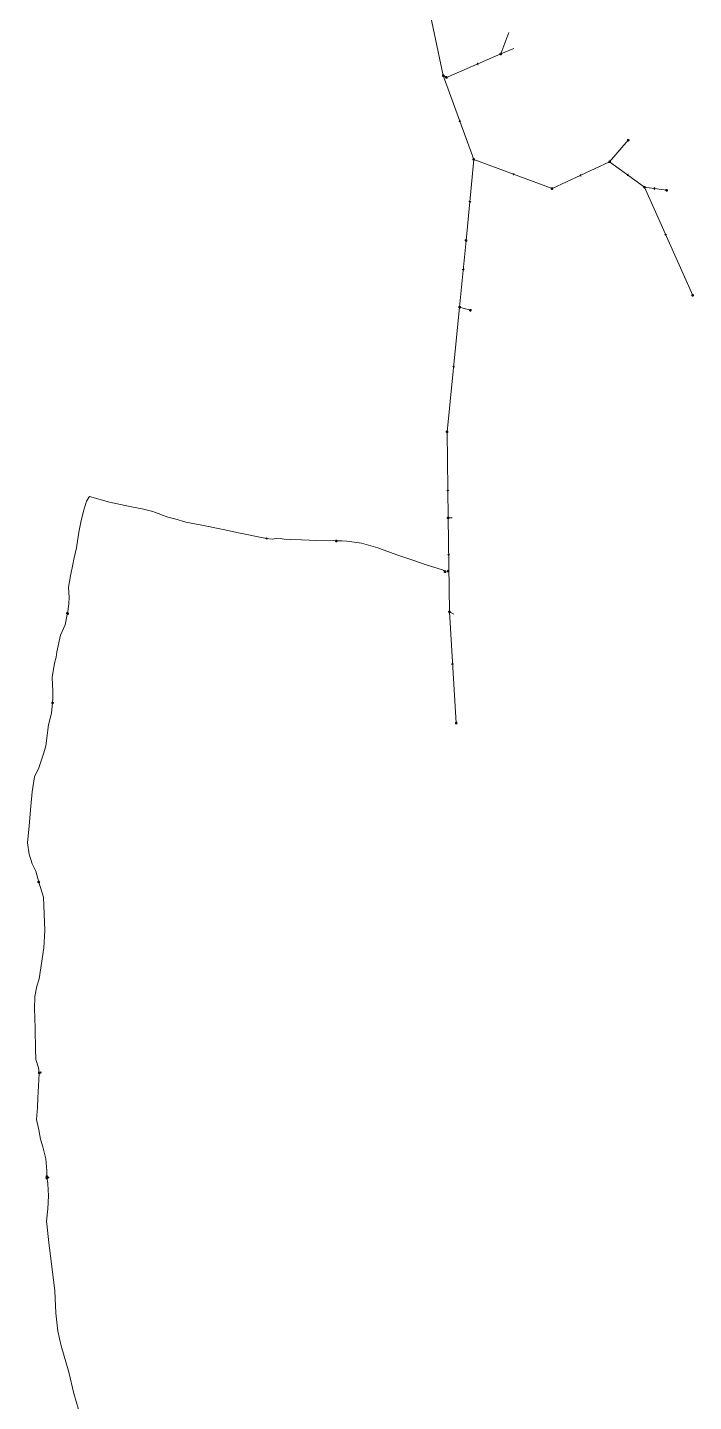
# Model space of a CAD drawing. Header units: metres. Extents: x 25504150 to 25508618, y 6694193 to 6702753.
# Drawn here: x 25506849 to 25507215, y 6696201 to 6696956 of the extents above; entities that cross this region are included whole.
import ezdxf

# ---------------------------------------------------------------- set-up
doc = ezdxf.new("R2010")
doc.units = ezdxf.units.M
for name, pattern in [('Paineviemariputket', [0]), ('Paineviemarivarusteet', [0]), ('Psewer_node', [0]), ('Sewer_node', [0]), ('Viemariputket', [0]), ('Viemarivarusteet', [0])]:
    doc.linetypes.add(name, pattern=pattern)
for name, color, linetype, lineweight in [('Paineviemariputket', 7, 'Paineviemariputket', 0), ('Paineviemarivarusteet', 7, 'Paineviemarivarusteet', 0), ('Psewer_node', 7, 'Psewer_node', 0), ('Sewer_node', 7, 'Sewer_node', 0), ('Viemariputket', 7, 'Viemariputket', 0), ('Viemarivarusteet', 7, 'Viemarivarusteet', 0)]:
    doc.layers.add(name, color=color, linetype=linetype, lineweight=lineweight)

msp = doc.modelspace()

# ---------------------------------------------------------------- linework, layer by layer
at = {"layer": 'Paineviemariputket', "color": 1, "linetype": 'Continuous', "lineweight": 15}
msp.add_line((25506859.67, 6696323.88, 31.47), (25506859.71, 6696324.74, 31.52), dxfattribs=at)
for points in [[(25506870.97, 6696634.32, 30.85), (25506871.45, 6696636.65, 30.66), (25506871.74, 6696639.69, 30.61), (25506872.01, 6696643.04, 30.43), (25506871.53, 6696648.65, 30.76), (25506872.78, 6696655.04, 30.73), (25506874.06, 6696661.22, 30.7), (25506874.59, 6696664.05, 30.77), (25506875.95, 6696670.4, 30.75), (25506877.24, 6696678.91, 30.74), (25506878.45, 6696684.56, 30.71), (25506879.84, 6696690.48, 30.47), (25506881.57, 6696695.94, 30.48), (25506883.15, 6696698.6, 30.31), (25506894.15, 6696695.46, 30.87), (25506906.21, 6696692.86, 31.27), (25506912.1, 6696691.79, 32.17), (25506917.93, 6696690.32, 32.59), (25506926.29, 6696687.23, 32.96), (25506930.16, 6696686.23, 32.54), (25506936.05, 6696684.47, 32.49), (25506944.92, 6696682.85, 32.29), (25506956.65, 6696680.45, 32.14), (25506965.08, 6696678.68, 32.45), (25506980.46, 6696675.48, 32.81)], [(25506980.46, 6696675.48, 32.81), (25506983.57, 6696675.19, 32.36), (25506987.14, 6696675.74, 33.33), (25506990.27, 6696675.2, 33.24), (25506993.98, 6696674.87, 33.17), (25506999.79, 6696674.73, 32.91), (25507008.23, 6696674.35, 33.5), (25507018.93, 6696674.12, 34.45)], [(25507018.93, 6696674.12, 34.45), (25507020.71, 6696674.22, 34.71), (25507022.09, 6696674.27, 34.72), (25507024.65, 6696673.98, 33.93), (25507032.68, 6696672.93, 34.61), (25507041.77, 6696670.29, 34.89), (25507052.13, 6696666.44, 35.47), (25507061.5, 6696663.36, 36.26), (25507068.91, 6696660.79, 37.35), (25507077.25, 6696658.33, 38.4), (25507077.98, 6696657.91, 38.73), (25507078.54, 6696657.36, 38.87)], [(25506862.82, 6696585.13, 30.99), (25506862.99, 6696587.61, 30.72), (25506862.96, 6696589.57, 30.79), (25506862.95, 6696591.54, 30.65), (25506862.67, 6696599.04, 30.87), (25506863.83, 6696606.92, 30.92), (25506864.85, 6696610.32, 30.85), (25506865.27, 6696613.15, 30.92), (25506867.11, 6696622.26, 30.8), (25506869.68, 6696628.1, 30.76), (25506870.84, 6696633.67, 30.88), (25506870.97, 6696634.32, 30.85)], [(25506855.23, 6696486.62, 31.02), (25506853.58, 6696492.55, 30.47), (25506851.67, 6696496.6, 30.78), (25506849.94, 6696501.86, 30.33), (25506849.03, 6696508.14, 30.81), (25506849.89, 6696517.47, 30.82), (25506850.93, 6696528.31, 30.89), (25506851.61, 6696536.3, 30.65), (25506852.97, 6696544.54, 30.65), (25506855.29, 6696549.35, 30.44), (25506858.1, 6696557.67, 30.5), (25506859.07, 6696561.44, 30.49), (25506860.68, 6696573.03, 30.7), (25506862.31, 6696579.52, 30.68), (25506862.82, 6696585.11, 30.99)], [(25506855.47, 6696381.68, 30.86), (25506855.05, 6696384.52, 30.67), (25506853.63, 6696389.09, 30.59), (25506853.44, 6696394.8, 30.72), (25506853.25, 6696405.76, 30.7), (25506853.01, 6696412.29, 30.73), (25506852.86, 6696416.72, 30.71), (25506853.16, 6696423.66, 30.76), (25506854.16, 6696429.3, 30.67), (25506855.54, 6696433.42, 30.67), (25506858.09, 6696450.39, 30.68), (25506858.61, 6696460.04, 30.71), (25506857.85, 6696478.24, 30.31), (25506855.24, 6696486.56, 31.03), (25506855.23, 6696486.62, 31.02)], [(25506859.71, 6696324.74, 31.52), (25506859.74, 6696325.48, 31.56), (25506859.71, 6696327.78, 31.51), (25506859.2, 6696334.46, 31.01), (25506857.55, 6696341, 31.02), (25506856.19, 6696345.31, 30.64), (25506855.28, 6696350.3, 30.81), (25506854.09, 6696355.99, 30.71), (25506854.46, 6696362.63, 30.73), (25506854.65, 6696367.91, 30.88), (25506855.25, 6696377.87, 30.9), (25506855.49, 6696381.55, 30.87), (25506855.47, 6696381.68, 30.86)], [(25506877.19, 6696196.65, 31.18), (25506874.57, 6696205.44, 31.25), (25506871.78, 6696217.17, 31.24), (25506867.63, 6696231.72, 31.16), (25506865.8, 6696239.78, 31.12), (25506864.55, 6696249.62, 31.03), (25506864.09, 6696261.79, 30.99), (25506863.2, 6696269.32, 30.93), (25506861.03, 6696286.8, 30.95), (25506859.55, 6696300.26, 30.9), (25506860.26, 6696306.95, 30.97), (25506860.51, 6696314.13, 30.97), (25506860.2, 6696320.68, 31.53), (25506860.05, 6696322.28, 31.43), (25506859.67, 6696323.88, 31.47)]]:
    msp.add_polyline3d(points, dxfattribs=at)
at = {"layer": 'Paineviemarivarusteet', "color": 32, "true_color": 0xb46600}
msp.add_point((25507018.93, 6696674.12, 34.45), dxfattribs=at)
at = {"layer": 'Psewer_node', "color": 18, "linetype": 'Continuous', "true_color": 0x4c0000, "elevation": 34.45, "flags": 128}
msp.add_lwpolyline([(25507019.39, 6696674.12), (25507019.38, 6696674.19), (25507019.37, 6696674.26), (25507019.34, 6696674.33), (25507019.3, 6696674.39), (25507019.26, 6696674.45), (25507019.2, 6696674.49), (25507019.14, 6696674.53), (25507019.07, 6696674.56), (25507019, 6696674.57), (25507018.93, 6696674.58), (25507018.86, 6696674.57), (25507018.79, 6696674.56), (25507018.72, 6696674.53), (25507018.66, 6696674.49), (25507018.6, 6696674.45), (25507018.56, 6696674.39), (25507018.52, 6696674.33), (25507018.49, 6696674.26), (25507018.48, 6696674.19), (25507018.47, 6696674.12), (25507018.48, 6696674.05), (25507018.49, 6696673.98), (25507018.52, 6696673.91), (25507018.56, 6696673.85), (25507018.6, 6696673.79), (25507018.66, 6696673.75), (25507018.72, 6696673.71), (25507018.79, 6696673.68), (25507018.86, 6696673.67), (25507018.93, 6696673.66), (25507019, 6696673.67), (25507019.07, 6696673.68), (25507019.14, 6696673.71), (25507019.2, 6696673.75), (25507019.26, 6696673.79), (25507019.3, 6696673.85), (25507019.34, 6696673.91), (25507019.37, 6696673.98), (25507019.38, 6696674.05)], close=True, dxfattribs=at)
at = {"layer": 'Sewer_node', "color": 46, "linetype": 'Continuous', "true_color": 0x7f5f00}
for p, q in [((25506981, 6696675.68, 34.81), (25506979.97, 6696675.45, 34.81)), ((25506980.37, 6696676.04, 34.81), (25506980.61, 6696675.02, 34.81)), ((25506871.85, 6696634.23, 33.22), (25506870.81, 6696634.08, 33.22)), ((25506871.26, 6696634.64, 33.22), (25506871.41, 6696633.61, 33.22)), ((25506863.43, 6696585.14, 33.28), (25506862.39, 6696585.08, 33.28)), ((25506862.88, 6696585.6, 33.28), (25506862.94, 6696584.55, 33.28)), ((25506855.92, 6696486.53, 33.16), (25506854.89, 6696486.74, 33.16)), ((25506855.5, 6696487.12, 33.16), (25506855.3, 6696486.09, 33.16)), ((25506855.78, 6696381.92, 33.19), (25506856.82, 6696381.79, 33.19)), ((25506856.24, 6696381.37, 33.19), (25506856.37, 6696382.41, 33.19)), ((25506860.29, 6696323.91, 31.47), (25506859.24, 6696323.85, 31.47)), ((25506859.74, 6696324.37, 31.47), (25506859.8, 6696323.33, 31.47)), ((25506860.89, 6696324.13, 31.54), (25506859.83, 6696324.14, 31.54)), ((25506860.37, 6696324.62, 31.54), (25506860.35, 6696323.58, 31.54))]:
    msp.add_line(p, q, dxfattribs=at)
at = {"layer": 'Sewer_node', "color": 46, "linetype": 'Continuous', "true_color": 0x7f5f00, "flags": 128}
for points in [[(25507109.82, 6696941.87), (25507109.81, 6696941.94), (25507109.8, 6696942.01), (25507109.77, 6696942.08), (25507109.73, 6696942.14), (25507109.69, 6696942.2), (25507109.63, 6696942.24), (25507109.57, 6696942.28), (25507109.5, 6696942.31), (25507109.43, 6696942.32), (25507109.36, 6696942.33), (25507109.29, 6696942.32), (25507109.22, 6696942.31), (25507109.15, 6696942.28), (25507109.09, 6696942.24), (25507109.03, 6696942.2), (25507108.99, 6696942.14), (25507108.95, 6696942.08), (25507108.92, 6696942.01), (25507108.91, 6696941.94), (25507108.9, 6696941.87), (25507108.91, 6696941.8), (25507108.92, 6696941.73), (25507108.95, 6696941.66), (25507108.99, 6696941.6), (25507109.03, 6696941.54), (25507109.09, 6696941.5), (25507109.15, 6696941.46), (25507109.22, 6696941.43), (25507109.29, 6696941.42), (25507109.36, 6696941.41), (25507109.43, 6696941.42), (25507109.5, 6696941.43), (25507109.57, 6696941.46), (25507109.63, 6696941.5), (25507109.69, 6696941.54), (25507109.73, 6696941.6), (25507109.77, 6696941.66), (25507109.8, 6696941.73), (25507109.81, 6696941.8)], [(25507078.2, 6696930), (25507078.19, 6696930.07), (25507078.18, 6696930.15), (25507078.15, 6696930.21), (25507078.11, 6696930.28), (25507078.06, 6696930.33), (25507078.01, 6696930.38), (25507077.94, 6696930.42), (25507077.88, 6696930.45), (25507077.8, 6696930.46), (25507077.73, 6696930.47), (25507077.66, 6696930.46), (25507077.58, 6696930.45), (25507077.52, 6696930.42), (25507077.45, 6696930.38), (25507077.4, 6696930.33), (25507077.35, 6696930.28), (25507077.31, 6696930.21), (25507077.28, 6696930.15), (25507077.27, 6696930.07), (25507077.26, 6696930), (25507077.27, 6696929.93), (25507077.28, 6696929.85), (25507077.31, 6696929.79), (25507077.35, 6696929.72), (25507077.4, 6696929.67), (25507077.45, 6696929.62), (25507077.52, 6696929.58), (25507077.58, 6696929.55), (25507077.66, 6696929.54), (25507077.73, 6696929.53), (25507077.8, 6696929.54), (25507077.88, 6696929.55), (25507077.94, 6696929.58), (25507078.01, 6696929.62), (25507078.06, 6696929.67), (25507078.11, 6696929.72), (25507078.15, 6696929.79), (25507078.18, 6696929.85), (25507078.19, 6696929.93)], [(25507079.9, 6696928.97), (25507079.89, 6696929.04), (25507079.88, 6696929.11), (25507079.85, 6696929.18), (25507079.81, 6696929.24), (25507079.77, 6696929.3), (25507079.71, 6696929.34), (25507079.65, 6696929.38), (25507079.58, 6696929.41), (25507079.51, 6696929.42), (25507079.44, 6696929.43), (25507079.37, 6696929.42), (25507079.3, 6696929.41), (25507079.23, 6696929.38), (25507079.17, 6696929.34), (25507079.11, 6696929.3), (25507079.07, 6696929.24), (25507079.03, 6696929.18), (25507079, 6696929.11), (25507078.99, 6696929.04), (25507078.98, 6696928.97), (25507078.99, 6696928.9), (25507079, 6696928.83), (25507079.03, 6696928.76), (25507079.07, 6696928.7), (25507079.11, 6696928.64), (25507079.17, 6696928.6), (25507079.23, 6696928.56), (25507079.3, 6696928.53), (25507079.37, 6696928.52), (25507079.44, 6696928.51), (25507079.51, 6696928.52), (25507079.58, 6696928.53), (25507079.65, 6696928.56), (25507079.71, 6696928.6), (25507079.77, 6696928.64), (25507079.81, 6696928.7), (25507079.85, 6696928.76), (25507079.88, 6696928.83), (25507079.89, 6696928.9)], [(25507179.98, 6696894.48), (25507179.97, 6696894.55), (25507179.96, 6696894.62), (25507179.93, 6696894.69), (25507179.89, 6696894.75), (25507179.85, 6696894.81), (25507179.79, 6696894.85), (25507179.73, 6696894.89), (25507179.66, 6696894.92), (25507179.59, 6696894.93), (25507179.52, 6696894.94), (25507179.45, 6696894.93), (25507179.38, 6696894.92), (25507179.31, 6696894.89), (25507179.25, 6696894.85), (25507179.19, 6696894.81), (25507179.15, 6696894.75), (25507179.11, 6696894.69), (25507179.08, 6696894.62), (25507179.07, 6696894.55), (25507179.06, 6696894.48), (25507179.07, 6696894.41), (25507179.08, 6696894.34), (25507179.11, 6696894.27), (25507179.15, 6696894.21), (25507179.19, 6696894.15), (25507179.25, 6696894.11), (25507179.31, 6696894.07), (25507179.38, 6696894.04), (25507179.45, 6696894.03), (25507179.52, 6696894.02), (25507179.59, 6696894.03), (25507179.66, 6696894.04), (25507179.73, 6696894.07), (25507179.79, 6696894.11), (25507179.85, 6696894.15), (25507179.89, 6696894.21), (25507179.93, 6696894.27), (25507179.96, 6696894.34), (25507179.97, 6696894.41)], [(25507094.95, 6696883.92), (25507094.94, 6696883.99), (25507094.93, 6696884.06), (25507094.9, 6696884.13), (25507094.86, 6696884.19), (25507094.82, 6696884.25), (25507094.76, 6696884.29), (25507094.7, 6696884.33), (25507094.63, 6696884.36), (25507094.56, 6696884.37), (25507094.49, 6696884.38), (25507094.42, 6696884.37), (25507094.35, 6696884.36), (25507094.28, 6696884.33), (25507094.22, 6696884.29), (25507094.16, 6696884.25), (25507094.12, 6696884.19), (25507094.08, 6696884.13), (25507094.05, 6696884.06), (25507094.04, 6696883.99), (25507094.03, 6696883.92), (25507094.04, 6696883.85), (25507094.05, 6696883.78), (25507094.08, 6696883.71), (25507094.12, 6696883.65), (25507094.16, 6696883.59), (25507094.22, 6696883.55), (25507094.28, 6696883.51), (25507094.35, 6696883.48), (25507094.42, 6696883.47), (25507094.49, 6696883.46), (25507094.56, 6696883.47), (25507094.63, 6696883.48), (25507094.7, 6696883.51), (25507094.76, 6696883.55), (25507094.82, 6696883.59), (25507094.86, 6696883.65), (25507094.9, 6696883.71), (25507094.93, 6696883.78), (25507094.94, 6696883.85)], [(25507169.72, 6696882.58), (25507169.71, 6696882.65), (25507169.7, 6696882.72), (25507169.67, 6696882.79), (25507169.63, 6696882.85), (25507169.59, 6696882.91), (25507169.53, 6696882.95), (25507169.47, 6696882.99), (25507169.4, 6696883.02), (25507169.33, 6696883.03), (25507169.26, 6696883.04), (25507169.19, 6696883.03), (25507169.12, 6696883.02), (25507169.05, 6696882.99), (25507168.99, 6696882.95), (25507168.93, 6696882.91), (25507168.89, 6696882.85), (25507168.85, 6696882.79), (25507168.82, 6696882.72), (25507168.81, 6696882.65), (25507168.8, 6696882.58), (25507168.81, 6696882.51), (25507168.82, 6696882.44), (25507168.85, 6696882.37), (25507168.89, 6696882.31), (25507168.93, 6696882.25), (25507168.99, 6696882.21), (25507169.05, 6696882.17), (25507169.12, 6696882.14), (25507169.19, 6696882.13), (25507169.26, 6696882.12), (25507169.33, 6696882.13), (25507169.4, 6696882.14), (25507169.47, 6696882.17), (25507169.53, 6696882.21), (25507169.59, 6696882.25), (25507169.63, 6696882.31), (25507169.67, 6696882.37), (25507169.7, 6696882.44), (25507169.71, 6696882.51)], [(25507138.06, 6696867.83), (25507138.05, 6696867.9), (25507138.04, 6696867.97), (25507138.01, 6696868.04), (25507137.97, 6696868.1), (25507137.93, 6696868.16), (25507137.87, 6696868.2), (25507137.81, 6696868.24), (25507137.74, 6696868.27), (25507137.67, 6696868.28), (25507137.6, 6696868.29), (25507137.53, 6696868.28), (25507137.46, 6696868.27), (25507137.39, 6696868.24), (25507137.33, 6696868.2), (25507137.27, 6696868.16), (25507137.23, 6696868.1), (25507137.19, 6696868.04), (25507137.16, 6696867.97), (25507137.15, 6696867.9), (25507137.14, 6696867.83), (25507137.15, 6696867.76), (25507137.16, 6696867.69), (25507137.19, 6696867.62), (25507137.23, 6696867.56), (25507137.27, 6696867.5), (25507137.33, 6696867.46), (25507137.39, 6696867.42), (25507137.46, 6696867.39), (25507137.53, 6696867.38), (25507137.6, 6696867.37), (25507137.67, 6696867.38), (25507137.74, 6696867.39), (25507137.81, 6696867.42), (25507137.87, 6696867.46), (25507137.93, 6696867.5), (25507137.97, 6696867.56), (25507138.01, 6696867.62), (25507138.04, 6696867.69), (25507138.05, 6696867.76)], [(25507188.89, 6696868.62), (25507188.88, 6696868.69), (25507188.87, 6696868.76), (25507188.84, 6696868.83), (25507188.8, 6696868.89), (25507188.76, 6696868.95), (25507188.7, 6696868.99), (25507188.64, 6696869.03), (25507188.57, 6696869.06), (25507188.5, 6696869.07), (25507188.43, 6696869.08), (25507188.36, 6696869.07), (25507188.29, 6696869.06), (25507188.22, 6696869.03), (25507188.16, 6696868.99), (25507188.1, 6696868.95), (25507188.06, 6696868.89), (25507188.02, 6696868.83), (25507187.99, 6696868.76), (25507187.98, 6696868.69), (25507187.97, 6696868.62), (25507187.98, 6696868.55), (25507187.99, 6696868.48), (25507188.02, 6696868.41), (25507188.06, 6696868.35), (25507188.1, 6696868.29), (25507188.16, 6696868.25), (25507188.22, 6696868.21), (25507188.29, 6696868.18), (25507188.36, 6696868.17), (25507188.43, 6696868.16), (25507188.5, 6696868.17), (25507188.57, 6696868.18), (25507188.64, 6696868.21), (25507188.7, 6696868.25), (25507188.76, 6696868.29), (25507188.8, 6696868.35), (25507188.84, 6696868.41), (25507188.87, 6696868.48), (25507188.88, 6696868.55)], [(25507201.04, 6696866.94), (25507201.03, 6696867.01), (25507201.02, 6696867.09), (25507200.99, 6696867.15), (25507200.95, 6696867.22), (25507200.9, 6696867.27), (25507200.85, 6696867.32), (25507200.78, 6696867.36), (25507200.72, 6696867.39), (25507200.64, 6696867.4), (25507200.57, 6696867.41), (25507200.5, 6696867.4), (25507200.42, 6696867.39), (25507200.36, 6696867.36), (25507200.29, 6696867.32), (25507200.24, 6696867.27), (25507200.19, 6696867.22), (25507200.15, 6696867.15), (25507200.12, 6696867.09), (25507200.11, 6696867.01), (25507200.1, 6696866.94), (25507200.11, 6696866.87), (25507200.12, 6696866.79), (25507200.15, 6696866.73), (25507200.19, 6696866.66), (25507200.24, 6696866.61), (25507200.29, 6696866.56), (25507200.36, 6696866.52), (25507200.42, 6696866.49), (25507200.5, 6696866.48), (25507200.57, 6696866.47), (25507200.64, 6696866.48), (25507200.72, 6696866.49), (25507200.78, 6696866.52), (25507200.85, 6696866.56), (25507200.9, 6696866.61), (25507200.95, 6696866.66), (25507200.99, 6696866.73), (25507201.02, 6696866.79), (25507201.03, 6696866.87)], [(25507090.73, 6696839.33), (25507090.72, 6696839.4), (25507090.71, 6696839.47), (25507090.68, 6696839.54), (25507090.64, 6696839.6), (25507090.6, 6696839.66), (25507090.54, 6696839.7), (25507090.48, 6696839.74), (25507090.41, 6696839.77), (25507090.34, 6696839.78), (25507090.27, 6696839.79), (25507090.2, 6696839.78), (25507090.13, 6696839.77), (25507090.06, 6696839.74), (25507090, 6696839.7), (25507089.94, 6696839.66), (25507089.9, 6696839.6), (25507089.86, 6696839.54), (25507089.83, 6696839.47), (25507089.82, 6696839.4), (25507089.81, 6696839.33), (25507089.82, 6696839.26), (25507089.83, 6696839.19), (25507089.86, 6696839.12), (25507089.9, 6696839.06), (25507089.94, 6696839), (25507090, 6696838.96), (25507090.06, 6696838.92), (25507090.13, 6696838.89), (25507090.2, 6696838.88), (25507090.27, 6696838.87), (25507090.34, 6696838.88), (25507090.41, 6696838.89), (25507090.48, 6696838.92), (25507090.54, 6696838.96), (25507090.6, 6696839), (25507090.64, 6696839.06), (25507090.68, 6696839.12), (25507090.71, 6696839.19), (25507090.72, 6696839.26)], [(25507215.4, 6696809.17), (25507215.39, 6696809.24), (25507215.38, 6696809.31), (25507215.35, 6696809.38), (25507215.31, 6696809.44), (25507215.27, 6696809.5), (25507215.21, 6696809.54), (25507215.15, 6696809.58), (25507215.08, 6696809.61), (25507215.01, 6696809.62), (25507214.94, 6696809.63), (25507214.87, 6696809.62), (25507214.8, 6696809.61), (25507214.73, 6696809.58), (25507214.67, 6696809.54), (25507214.61, 6696809.5), (25507214.57, 6696809.44), (25507214.53, 6696809.38), (25507214.5, 6696809.31), (25507214.49, 6696809.24), (25507214.48, 6696809.17), (25507214.49, 6696809.1), (25507214.5, 6696809.03), (25507214.53, 6696808.96), (25507214.57, 6696808.9), (25507214.61, 6696808.84), (25507214.67, 6696808.8), (25507214.73, 6696808.76), (25507214.8, 6696808.73), (25507214.87, 6696808.72), (25507214.94, 6696808.71), (25507215.01, 6696808.72), (25507215.08, 6696808.73), (25507215.15, 6696808.76), (25507215.21, 6696808.8), (25507215.27, 6696808.84), (25507215.31, 6696808.9), (25507215.35, 6696808.96), (25507215.38, 6696809.03), (25507215.39, 6696809.1)], [(25507087.22, 6696802.62), (25507087.21, 6696802.69), (25507087.2, 6696802.77), (25507087.17, 6696802.83), (25507087.13, 6696802.9), (25507087.08, 6696802.95), (25507087.03, 6696803), (25507086.96, 6696803.04), (25507086.9, 6696803.07), (25507086.82, 6696803.08), (25507086.75, 6696803.09), (25507086.68, 6696803.08), (25507086.6, 6696803.07), (25507086.54, 6696803.04), (25507086.47, 6696803), (25507086.42, 6696802.95), (25507086.37, 6696802.9), (25507086.33, 6696802.83), (25507086.3, 6696802.77), (25507086.29, 6696802.69), (25507086.28, 6696802.62), (25507086.29, 6696802.55), (25507086.3, 6696802.47), (25507086.33, 6696802.41), (25507086.37, 6696802.34), (25507086.42, 6696802.29), (25507086.47, 6696802.24), (25507086.54, 6696802.2), (25507086.6, 6696802.17), (25507086.68, 6696802.16), (25507086.75, 6696802.15), (25507086.82, 6696802.16), (25507086.9, 6696802.17), (25507086.96, 6696802.2), (25507087.03, 6696802.24), (25507087.08, 6696802.29), (25507087.13, 6696802.34), (25507087.17, 6696802.41), (25507087.2, 6696802.47), (25507087.21, 6696802.55)], [(25507093.12, 6696800.98), (25507093.11, 6696801.05), (25507093.1, 6696801.12), (25507093.07, 6696801.19), (25507093.03, 6696801.25), (25507092.99, 6696801.31), (25507092.93, 6696801.35), (25507092.87, 6696801.39), (25507092.8, 6696801.42), (25507092.73, 6696801.43), (25507092.66, 6696801.44), (25507092.59, 6696801.43), (25507092.52, 6696801.42), (25507092.45, 6696801.39), (25507092.39, 6696801.35), (25507092.33, 6696801.31), (25507092.29, 6696801.25), (25507092.25, 6696801.19), (25507092.22, 6696801.12), (25507092.21, 6696801.05), (25507092.2, 6696800.98), (25507092.21, 6696800.91), (25507092.22, 6696800.84), (25507092.25, 6696800.77), (25507092.29, 6696800.71), (25507092.33, 6696800.65), (25507092.39, 6696800.61), (25507092.45, 6696800.57), (25507092.52, 6696800.54), (25507092.59, 6696800.53), (25507092.66, 6696800.52), (25507092.73, 6696800.53), (25507092.8, 6696800.54), (25507092.87, 6696800.57), (25507092.93, 6696800.61), (25507092.99, 6696800.65), (25507093.03, 6696800.71), (25507093.07, 6696800.77), (25507093.1, 6696800.84), (25507093.11, 6696800.91)], [(25507080.32, 6696734.21), (25507080.31, 6696734.28), (25507080.3, 6696734.35), (25507080.27, 6696734.42), (25507080.23, 6696734.48), (25507080.19, 6696734.54), (25507080.13, 6696734.58), (25507080.07, 6696734.62), (25507080, 6696734.65), (25507079.93, 6696734.66), (25507079.86, 6696734.67), (25507079.79, 6696734.66), (25507079.72, 6696734.65), (25507079.65, 6696734.62), (25507079.59, 6696734.58), (25507079.53, 6696734.54), (25507079.49, 6696734.48), (25507079.45, 6696734.42), (25507079.42, 6696734.35), (25507079.41, 6696734.28), (25507079.4, 6696734.21), (25507079.41, 6696734.14), (25507079.42, 6696734.07), (25507079.45, 6696734), (25507079.49, 6696733.94), (25507079.53, 6696733.88), (25507079.59, 6696733.84), (25507079.65, 6696733.8), (25507079.72, 6696733.77), (25507079.79, 6696733.76), (25507079.86, 6696733.75), (25507079.93, 6696733.76), (25507080, 6696733.77), (25507080.07, 6696733.8), (25507080.13, 6696733.84), (25507080.19, 6696733.88), (25507080.23, 6696733.94), (25507080.27, 6696734), (25507080.3, 6696734.07), (25507080.31, 6696734.14)], [(25507080.87, 6696686.86), (25507080.86, 6696686.93), (25507080.85, 6696687), (25507080.82, 6696687.07), (25507080.78, 6696687.13), (25507080.74, 6696687.19), (25507080.68, 6696687.23), (25507080.62, 6696687.27), (25507080.55, 6696687.3), (25507080.48, 6696687.31), (25507080.41, 6696687.32), (25507080.34, 6696687.31), (25507080.27, 6696687.3), (25507080.2, 6696687.27), (25507080.14, 6696687.23), (25507080.08, 6696687.19), (25507080.04, 6696687.13), (25507080, 6696687.07), (25507079.97, 6696687), (25507079.96, 6696686.93), (25507079.95, 6696686.86), (25507079.96, 6696686.79), (25507079.97, 6696686.72), (25507080, 6696686.65), (25507080.04, 6696686.59), (25507080.08, 6696686.53), (25507080.14, 6696686.49), (25507080.2, 6696686.45), (25507080.27, 6696686.42), (25507080.34, 6696686.41), (25507080.41, 6696686.4), (25507080.48, 6696686.41), (25507080.55, 6696686.42), (25507080.62, 6696686.45), (25507080.68, 6696686.49), (25507080.74, 6696686.53), (25507080.78, 6696686.59), (25507080.82, 6696686.65), (25507080.85, 6696686.72), (25507080.86, 6696686.79)], [(25507081.57, 6696635.17), (25507081.56, 6696635.24), (25507081.55, 6696635.31), (25507081.52, 6696635.38), (25507081.48, 6696635.44), (25507081.44, 6696635.5), (25507081.38, 6696635.54), (25507081.32, 6696635.58), (25507081.25, 6696635.61), (25507081.18, 6696635.62), (25507081.11, 6696635.63), (25507081.04, 6696635.62), (25507080.97, 6696635.61), (25507080.9, 6696635.58), (25507080.84, 6696635.54), (25507080.78, 6696635.5), (25507080.74, 6696635.44), (25507080.7, 6696635.38), (25507080.67, 6696635.31), (25507080.66, 6696635.24), (25507080.65, 6696635.17), (25507080.66, 6696635.1), (25507080.67, 6696635.03), (25507080.7, 6696634.96), (25507080.74, 6696634.9), (25507080.78, 6696634.84), (25507080.84, 6696634.8), (25507080.9, 6696634.76), (25507080.97, 6696634.73), (25507081.04, 6696634.72), (25507081.11, 6696634.71), (25507081.18, 6696634.72), (25507081.25, 6696634.73), (25507081.32, 6696634.76), (25507081.38, 6696634.8), (25507081.44, 6696634.84), (25507081.48, 6696634.9), (25507081.52, 6696634.96), (25507081.55, 6696635.03), (25507081.56, 6696635.1)], [(25507085.31, 6696574.05), (25507085.3, 6696574.12), (25507085.29, 6696574.19), (25507085.26, 6696574.26), (25507085.22, 6696574.32), (25507085.18, 6696574.38), (25507085.12, 6696574.42), (25507085.06, 6696574.46), (25507084.99, 6696574.49), (25507084.92, 6696574.5), (25507084.85, 6696574.51), (25507084.78, 6696574.5), (25507084.71, 6696574.49), (25507084.64, 6696574.46), (25507084.58, 6696574.42), (25507084.52, 6696574.38), (25507084.48, 6696574.32), (25507084.44, 6696574.26), (25507084.41, 6696574.19), (25507084.4, 6696574.12), (25507084.39, 6696574.05), (25507084.4, 6696573.98), (25507084.41, 6696573.91), (25507084.44, 6696573.84), (25507084.48, 6696573.78), (25507084.52, 6696573.72), (25507084.58, 6696573.68), (25507084.64, 6696573.64), (25507084.71, 6696573.61), (25507084.78, 6696573.6), (25507084.85, 6696573.59), (25507084.92, 6696573.6), (25507084.99, 6696573.61), (25507085.06, 6696573.64), (25507085.12, 6696573.68), (25507085.18, 6696573.72), (25507085.22, 6696573.78), (25507085.26, 6696573.84), (25507085.29, 6696573.91), (25507085.3, 6696573.98)]]:
    msp.add_lwpolyline(points, close=True, dxfattribs=at)
for points in [[(25507096.62, 6696936.91), (25507096.35, 6696936.2), (25507097.05, 6696935.94)], [(25507087.41, 6696904.97), (25507086.72, 6696905.27), (25507086.42, 6696904.6)], [(25507116.65, 6696876.23), (25507115.97, 6696875.9), (25507116.29, 6696875.23)], [(25507153.14, 6696875.67), (25507152.91, 6696874.96), (25507153.61, 6696874.72)], [(25507179.6, 6696875.73), (25507178.86, 6696875.59), (25507178.99, 6696874.86)], [(25507194.16, 6696868.37), (25507193.57, 6696867.91), (25507194.03, 6696867.32)], [(25507092.82, 6696860.46), (25507092.32, 6696861.02), (25507091.76, 6696860.54)], [(25507200.62, 6696842.63), (25507199.91, 6696842.88), (25507199.65, 6696842.19)], [(25507089.27, 6696823.18), (25507088.78, 6696823.75), (25507088.21, 6696823.27)], [(25507083.99, 6696769.77), (25507083.5, 6696770.34), (25507082.93, 6696769.86)], [(25507080.78, 6696701.8), (25507080.23, 6696702.31), (25507079.72, 6696701.77)], [(25507081.23, 6696666.43), (25507080.68, 6696666.94), (25507080.17, 6696666.4)], [(25507083.42, 6696606.34), (25507082.84, 6696606.82), (25507082.36, 6696606.26)]]:
    msp.add_lwpolyline(points, dxfattribs=at)
for points, elevation in [([(25507079.23, 6696657.21), (25507079.22, 6696657.28), (25507079.21, 6696657.35), (25507079.18, 6696657.42), (25507079.14, 6696657.48), (25507079.1, 6696657.54), (25507079.04, 6696657.58), (25507078.98, 6696657.62), (25507078.91, 6696657.65), (25507078.84, 6696657.66), (25507078.77, 6696657.67), (25507078.7, 6696657.66), (25507078.63, 6696657.65), (25507078.56, 6696657.62), (25507078.5, 6696657.58), (25507078.44, 6696657.54), (25507078.4, 6696657.48), (25507078.36, 6696657.42), (25507078.33, 6696657.35), (25507078.32, 6696657.28), (25507078.31, 6696657.21), (25507078.32, 6696657.14), (25507078.33, 6696657.07), (25507078.36, 6696657), (25507078.4, 6696656.94), (25507078.44, 6696656.88), (25507078.5, 6696656.84), (25507078.56, 6696656.8), (25507078.63, 6696656.77), (25507078.7, 6696656.76), (25507078.77, 6696656.75), (25507078.84, 6696656.76), (25507078.91, 6696656.77), (25507078.98, 6696656.8), (25507079.04, 6696656.84), (25507079.1, 6696656.88), (25507079.14, 6696656.94), (25507079.18, 6696657), (25507079.21, 6696657.07), (25507079.22, 6696657.14)], 40.65), ([(25507080.83, 6696657.53), (25507080.82, 6696657.6), (25507080.81, 6696657.67), (25507080.78, 6696657.74), (25507080.74, 6696657.8), (25507080.7, 6696657.86), (25507080.64, 6696657.9), (25507080.58, 6696657.94), (25507080.51, 6696657.97), (25507080.44, 6696657.98), (25507080.37, 6696657.99), (25507080.3, 6696657.98), (25507080.23, 6696657.97), (25507080.16, 6696657.94), (25507080.1, 6696657.9), (25507080.04, 6696657.86), (25507080, 6696657.8), (25507079.96, 6696657.74), (25507079.93, 6696657.67), (25507079.92, 6696657.6), (25507079.91, 6696657.53), (25507079.92, 6696657.46), (25507079.93, 6696657.39), (25507079.96, 6696657.32), (25507080, 6696657.26), (25507080.04, 6696657.2), (25507080.1, 6696657.16), (25507080.16, 6696657.12), (25507080.23, 6696657.09), (25507080.3, 6696657.08), (25507080.37, 6696657.07), (25507080.44, 6696657.08), (25507080.51, 6696657.09), (25507080.58, 6696657.12), (25507080.64, 6696657.16), (25507080.7, 6696657.2), (25507080.74, 6696657.26), (25507080.78, 6696657.32), (25507080.81, 6696657.39), (25507080.82, 6696657.46)], 40.75), ([(25506871.43, 6696634.32), (25506871.42, 6696634.39), (25506871.41, 6696634.46), (25506871.38, 6696634.53), (25506871.34, 6696634.59), (25506871.3, 6696634.65), (25506871.24, 6696634.69), (25506871.18, 6696634.73), (25506871.11, 6696634.76), (25506871.04, 6696634.77), (25506870.97, 6696634.78), (25506870.9, 6696634.77), (25506870.83, 6696634.76), (25506870.76, 6696634.73), (25506870.7, 6696634.69), (25506870.64, 6696634.65), (25506870.6, 6696634.59), (25506870.56, 6696634.53), (25506870.53, 6696634.46), (25506870.52, 6696634.39), (25506870.51, 6696634.32), (25506870.52, 6696634.25), (25506870.53, 6696634.18), (25506870.56, 6696634.11), (25506870.6, 6696634.05), (25506870.64, 6696633.99), (25506870.7, 6696633.95), (25506870.76, 6696633.91), (25506870.83, 6696633.88), (25506870.9, 6696633.87), (25506870.97, 6696633.86), (25506871.04, 6696633.87), (25506871.11, 6696633.88), (25506871.18, 6696633.91), (25506871.24, 6696633.95), (25506871.3, 6696633.99), (25506871.34, 6696634.05), (25506871.38, 6696634.11), (25506871.41, 6696634.18), (25506871.42, 6696634.25)], 30.85), ([(25506863.28, 6696585.13), (25506863.27, 6696585.2), (25506863.26, 6696585.27), (25506863.23, 6696585.34), (25506863.19, 6696585.4), (25506863.15, 6696585.46), (25506863.09, 6696585.5), (25506863.03, 6696585.54), (25506862.96, 6696585.57), (25506862.89, 6696585.58), (25506862.82, 6696585.59), (25506862.75, 6696585.58), (25506862.68, 6696585.57), (25506862.61, 6696585.54), (25506862.55, 6696585.5), (25506862.49, 6696585.46), (25506862.45, 6696585.4), (25506862.41, 6696585.34), (25506862.38, 6696585.27), (25506862.37, 6696585.2), (25506862.36, 6696585.13), (25506862.37, 6696585.06), (25506862.38, 6696584.99), (25506862.41, 6696584.92), (25506862.45, 6696584.86), (25506862.49, 6696584.8), (25506862.55, 6696584.76), (25506862.61, 6696584.72), (25506862.68, 6696584.69), (25506862.75, 6696584.68), (25506862.82, 6696584.67), (25506862.89, 6696584.68), (25506862.96, 6696584.69), (25506863.03, 6696584.72), (25506863.09, 6696584.76), (25506863.15, 6696584.8), (25506863.19, 6696584.86), (25506863.23, 6696584.92), (25506863.26, 6696584.99), (25506863.27, 6696585.06)], 30.99), ([(25506855.69, 6696486.62), (25506855.68, 6696486.69), (25506855.67, 6696486.76), (25506855.64, 6696486.83), (25506855.6, 6696486.89), (25506855.56, 6696486.95), (25506855.5, 6696486.99), (25506855.44, 6696487.03), (25506855.37, 6696487.06), (25506855.3, 6696487.07), (25506855.23, 6696487.08), (25506855.16, 6696487.07), (25506855.09, 6696487.06), (25506855.02, 6696487.03), (25506854.96, 6696486.99), (25506854.9, 6696486.95), (25506854.86, 6696486.89), (25506854.82, 6696486.83), (25506854.79, 6696486.76), (25506854.78, 6696486.69), (25506854.77, 6696486.62), (25506854.78, 6696486.55), (25506854.79, 6696486.48), (25506854.82, 6696486.41), (25506854.86, 6696486.35), (25506854.9, 6696486.29), (25506854.96, 6696486.25), (25506855.02, 6696486.21), (25506855.09, 6696486.18), (25506855.16, 6696486.17), (25506855.23, 6696486.16), (25506855.3, 6696486.17), (25506855.37, 6696486.18), (25506855.44, 6696486.21), (25506855.5, 6696486.25), (25506855.56, 6696486.29), (25506855.6, 6696486.35), (25506855.64, 6696486.41), (25506855.67, 6696486.48), (25506855.68, 6696486.55)], 31.02), ([(25506855.93, 6696381.68), (25506855.92, 6696381.75), (25506855.91, 6696381.82), (25506855.88, 6696381.89), (25506855.84, 6696381.95), (25506855.8, 6696382.01), (25506855.74, 6696382.05), (25506855.68, 6696382.09), (25506855.61, 6696382.12), (25506855.54, 6696382.13), (25506855.47, 6696382.14), (25506855.4, 6696382.13), (25506855.33, 6696382.12), (25506855.26, 6696382.09), (25506855.2, 6696382.05), (25506855.14, 6696382.01), (25506855.1, 6696381.95), (25506855.06, 6696381.89), (25506855.03, 6696381.82), (25506855.02, 6696381.75), (25506855.01, 6696381.68), (25506855.02, 6696381.61), (25506855.03, 6696381.54), (25506855.06, 6696381.47), (25506855.1, 6696381.41), (25506855.14, 6696381.35), (25506855.2, 6696381.31), (25506855.26, 6696381.27), (25506855.33, 6696381.24), (25506855.4, 6696381.23), (25506855.47, 6696381.22), (25506855.54, 6696381.23), (25506855.61, 6696381.24), (25506855.68, 6696381.27), (25506855.74, 6696381.31), (25506855.8, 6696381.35), (25506855.84, 6696381.41), (25506855.88, 6696381.47), (25506855.91, 6696381.54), (25506855.92, 6696381.61)], 30.86), ([(25506860.13, 6696323.88), (25506860.12, 6696323.95), (25506860.11, 6696324.02), (25506860.08, 6696324.09), (25506860.04, 6696324.15), (25506860, 6696324.21), (25506859.94, 6696324.25), (25506859.88, 6696324.29), (25506859.81, 6696324.32), (25506859.74, 6696324.33), (25506859.67, 6696324.34), (25506859.6, 6696324.33), (25506859.53, 6696324.32), (25506859.46, 6696324.29), (25506859.4, 6696324.25), (25506859.34, 6696324.21), (25506859.3, 6696324.15), (25506859.26, 6696324.09), (25506859.23, 6696324.02), (25506859.22, 6696323.95), (25506859.21, 6696323.88), (25506859.22, 6696323.81), (25506859.23, 6696323.74), (25506859.26, 6696323.67), (25506859.3, 6696323.61), (25506859.34, 6696323.55), (25506859.4, 6696323.51), (25506859.46, 6696323.47), (25506859.53, 6696323.44), (25506859.6, 6696323.43), (25506859.67, 6696323.42), (25506859.74, 6696323.43), (25506859.81, 6696323.44), (25506859.88, 6696323.47), (25506859.94, 6696323.51), (25506860, 6696323.55), (25506860.04, 6696323.61), (25506860.08, 6696323.67), (25506860.11, 6696323.74), (25506860.12, 6696323.81)], 31.47), ([(25506860.17, 6696324.74), (25506860.16, 6696324.81), (25506860.15, 6696324.88), (25506860.12, 6696324.95), (25506860.08, 6696325.01), (25506860.04, 6696325.07), (25506859.98, 6696325.11), (25506859.92, 6696325.15), (25506859.85, 6696325.18), (25506859.78, 6696325.19), (25506859.71, 6696325.2), (25506859.64, 6696325.19), (25506859.57, 6696325.18), (25506859.5, 6696325.15), (25506859.44, 6696325.11), (25506859.38, 6696325.07), (25506859.34, 6696325.01), (25506859.3, 6696324.95), (25506859.27, 6696324.88), (25506859.26, 6696324.81), (25506859.25, 6696324.74), (25506859.26, 6696324.67), (25506859.27, 6696324.6), (25506859.3, 6696324.53), (25506859.34, 6696324.47), (25506859.38, 6696324.41), (25506859.44, 6696324.37), (25506859.5, 6696324.33), (25506859.57, 6696324.3), (25506859.64, 6696324.29), (25506859.71, 6696324.28), (25506859.78, 6696324.29), (25506859.85, 6696324.3), (25506859.92, 6696324.33), (25506859.98, 6696324.37), (25506860.04, 6696324.41), (25506860.08, 6696324.47), (25506860.12, 6696324.53), (25506860.15, 6696324.6), (25506860.16, 6696324.67)], 31.52)]:
    msp.add_lwpolyline(points, close=True, dxfattribs=dict(at, elevation=elevation))
at = {"layer": 'Viemariputket', "color": 1, "linetype": 'Continuous', "lineweight": 15}
for p, q in [((25507062.62, 6697001.63), (25507077.73, 6696930)), ((25507113.85, 6696953.74), (25507109.36, 6696941.87)), ((25507079.44, 6696928.97), (25507109.36, 6696941.87)), ((25507116.53, 6696944.85), (25507109.36, 6696941.87)), ((25507077.73, 6696930), (25507094.49, 6696883.92)), ((25507077.73, 6696930), (25507079.44, 6696928.97)), ((25507169.26, 6696882.58), (25507179.52, 6696894.48)), ((25507094.49, 6696883.92), (25507090.27, 6696839.33)), ((25507094.49, 6696883.92), (25507137.6, 6696867.83)), ((25507137.6, 6696867.83), (25507169.26, 6696882.58)), ((25507169.26, 6696882.58), (25507188.43, 6696868.62)), ((25507188.43, 6696868.62), (25507214.94, 6696809.17)), ((25507188.43, 6696868.62), (25507200.57, 6696866.94)), ((25507090.27, 6696839.33), (25507086.75, 6696802.62)), ((25507086.75, 6696802.62), (25507079.86, 6696734.21)), ((25507086.75, 6696802.62), (25507092.66, 6696800.98)), ((25507079.86, 6696734.21), (25507080.41, 6696686.86)), ((25507080.41, 6696686.86), (25507082.66, 6696686.92)), ((25507080.41, 6696686.86), (25507081.11, 6696635.17)), ((25506871.33, 6696634.16, 33.22), (25506870.97, 6696634.32, 30.85)), ((25507081.11, 6696635.17), (25507084.85, 6696574.05)), ((25507081.11, 6696635.17), (25507083.57, 6696633.86)), ((25506862.91, 6696585.11, 33.28), (25506862.82, 6696585.13, 30.99)), ((25506855.47, 6696381.68, 30.86), (25506856.3, 6696381.86, 33.19)), ((25506859.67, 6696323.88, 31.47), (25506859.76, 6696323.88, 31.47)), ((25506859.71, 6696324.74, 31.52), (25506860.36, 6696324.13, 31.54))]:
    msp.add_line(p, q, dxfattribs=at)
at = {"layer": 'Viemarivarusteet', "color": 1}
for p in [(25507109.36, 6696941.87), (25507077.73, 6696930), (25507079.44, 6696928.97), (25507179.52, 6696894.48), (25507094.49, 6696883.92), (25507169.26, 6696882.58), (25507137.6, 6696867.83), (25507188.43, 6696868.62), (25507200.57, 6696866.94), (25507090.27, 6696839.33), (25507214.94, 6696809.17), (25507086.75, 6696802.62), (25507092.66, 6696800.98), (25507079.86, 6696734.21), (25507080.41, 6696686.86), (25506980.48, 6696675.56, 34.81), (25507078.77, 6696657.21, 40.65), (25507080.37, 6696657.53, 40.75), (25506870.97, 6696634.32, 30.85), (25506871.33, 6696634.16, 33.22), (25507081.11, 6696635.17), (25506862.82, 6696585.13, 30.99), (25506862.91, 6696585.11, 33.28), (25507084.85, 6696574.05), (25506855.23, 6696486.62, 31.02), (25506855.4, 6696486.64, 33.16), (25506855.47, 6696381.68, 30.86), (25506856.3, 6696381.86, 33.19), (25506859.71, 6696324.74, 31.52), (25506859.71, 6696323.88, 31.47), (25506860.36, 6696324.13, 31.54)]:
    msp.add_point(p, dxfattribs=at)

doc.saveas('drawing.dxf')
